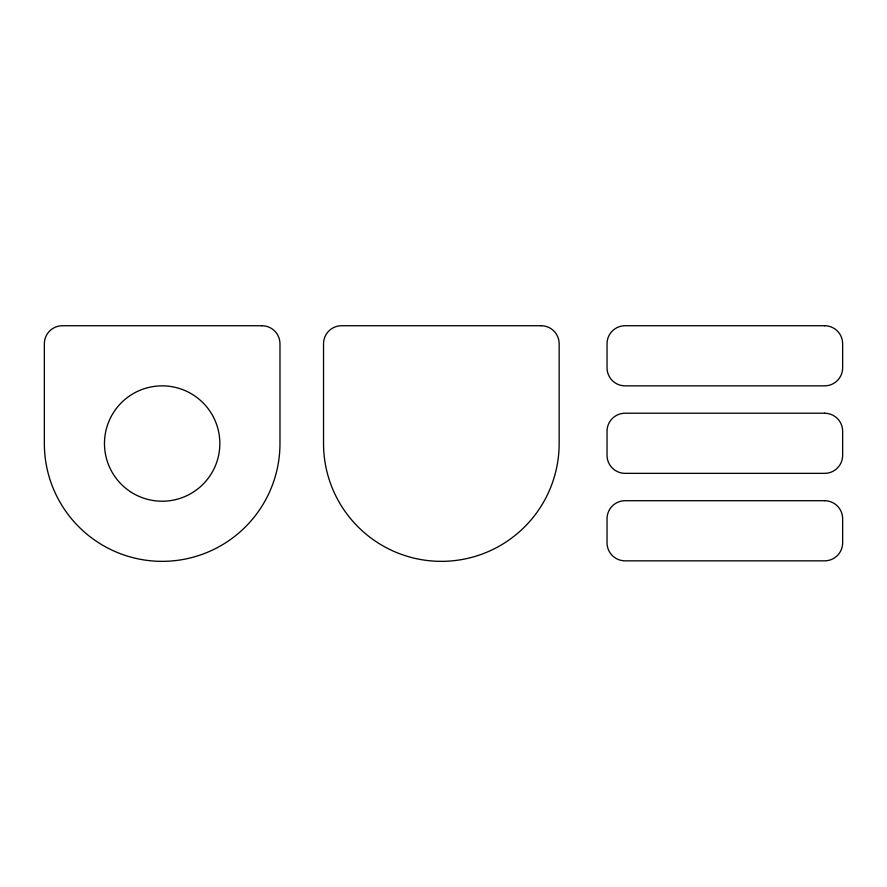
<?xml version="1.0" encoding="UTF-8"?>
<svg xmlns="http://www.w3.org/2000/svg" width="887" height="887" viewBox="0 0 887 887"><rect width="100%" height="100%" fill="white"/><g stroke="black" fill="none" stroke-linecap="round" stroke-linejoin="round"><path stroke-width="1.33" d="M261.931 325.729L62.389 325.729A18.039 18.039 0 0 0 44.35 343.768L44.35 443.544A117.805 117.805 0 0 0 162.155 561.349A117.805 117.805 0 0 0 279.97 443.544L279.97 343.768A18.039 18.039 0 0 0 261.931 325.729M541.114 325.729L341.573 325.729A18.039 18.039 0 0 0 323.533 343.768L323.533 443.544A117.805 117.805 0 0 0 441.338 561.349A117.805 117.805 0 0 0 559.154 443.544L559.154 343.768A18.039 18.039 0 0 0 541.114 325.729M824.611 325.729L625.069 325.729A18.039 18.039 0 0 0 607.03 343.768L607.03 367.817A18.039 18.039 0 0 0 625.069 385.856L824.611 385.856A18.039 18.039 0 0 0 842.65 367.817L842.65 343.768A18.039 18.039 0 0 0 824.611 325.729M824.611 413.22L625.069 413.22A18.039 18.039 0 0 0 607.03 431.259L607.03 455.308A18.039 18.039 0 0 0 625.069 473.348L824.611 473.348A18.039 18.039 0 0 0 842.65 455.308L842.65 431.259A18.039 18.039 0 0 0 824.611 413.22M824.611 500.712L625.069 500.712A18.039 18.039 0 0 0 607.03 518.751L607.03 542.8A18.039 18.039 0 0 0 625.069 560.839L824.611 560.839A18.039 18.039 0 0 0 842.65 542.8L842.65 518.751A18.039 18.039 0 0 0 824.611 500.712M130.234 491.586A57.688 57.688 0 0 0 219.732 447.159A57.688 57.688 0 0 0 136.509 391.866A57.688 57.688 0 0 0 130.234 491.586"/></g></svg>
